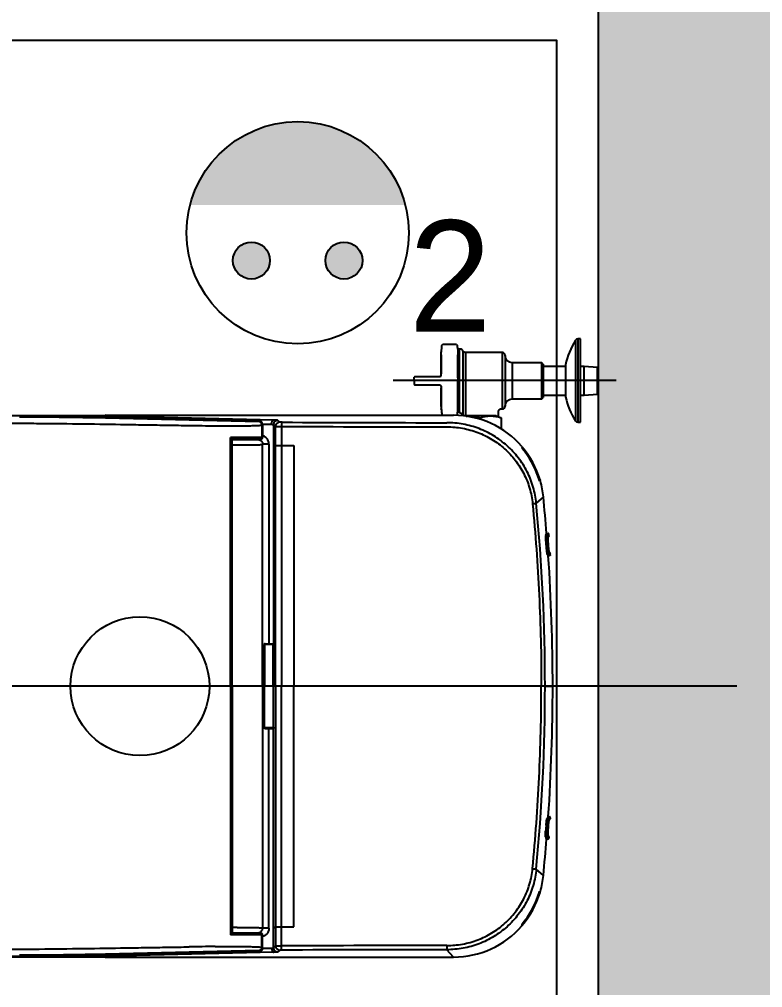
# Model space of a CAD drawing. Header units: millimetres. Extents: x -551172 to 227904, y -3435 to 261611.
# Drawn here: x 172317 to 172852, y 90590 to 91287 of the extents above; entities that cross this region are included whole.
import ezdxf

# ---------------------------------------------------------------- set-up
doc = ezdxf.new("R2010")
doc.units = ezdxf.units.MM
doc.header["$LTSCALE"] = 100
for name, color, linetype in [('F-HAT', 251, 'Continuous'), ('F-WALL1', 2, 'Continuous'), ('F-WALL2', 3, 'Continuous'), ('전기', 7, 'Continuous')]:
    doc.layers.add(name, color=color, linetype=linetype)
doc.styles.add('휴먼엑스포', font='Expo M.ttf')

msp = doc.modelspace()

# ---------------------------------------------------------------- hatches: boundary and pattern name
at = {"layer": 'F-HAT'}
h = msp.add_hatch(color=256, dxfattribs=at)
h.dxf.hatch_style = 1
h.paths.add_polyline_path([(171200.63, 91301.8), (171242.13, 91616.8), (169842.13, 91616.8), (169842.13, 93089.8), (170417.13, 93089.8), (170417.13, 93320.8), (169642.13, 93320.8), (169642.13, 79859.8), (170676.63, 79859.8), (170676.63, 80052.8), (169906.63, 80052.8), (169906.63, 81641.8), (170689.63, 81641.8), (170689.63, 81891.8), (169929.63, 81891.8), (169929.63, 86096.8), (171020.63, 86096.8), (171020.63, 86256.8), (169929.63, 86256.8), (169929.63, 88346.8), (171270.63, 88346.8), (171270.63, 88496.8), (169890.63, 88496.8), (169890.63, 91301.8)])
h.paths.add_polyline_path([(172733.63, 91301.8), (172733.63, 88496.8), (172058.63, 88496.8), (172058.63, 88346.8), (172733.63, 88346.8), (172733.63, 86256.8), (171870.63, 86256.8), (171870.63, 86096.8), (173420.63, 86096.8), (173420.63, 86256.8), (172905.63, 86256.8), (172905.63, 87608.8), (173605.63, 87608.8), (173605.63, 87763.8), (172895.63, 87763.8), (172895.63, 91300.8), (173685.63, 91300.8), (173685.63, 91915.8), (172900.63, 91915.8), (172900.63, 93120.8), (173660.63, 93120.8), (173660.63, 93320.8), (172034.63, 93320.8), (172034.63, 93089.8), (172744.63, 93089.8), (172744.63, 92186.8), (172002.13, 92186.8), (172002.13, 91616.8), (172043.63, 91301.8)])
h.paths.add_polyline_path([(172152.13, 91616.8), (172152.13, 92036.8), (172744.63, 92036.8), (172744.63, 91616.8)], flags=16)
h.paths.add_polyline_path([(172900.63, 91450.8), (172900.63, 91765.8), (173535.63, 91765.8), (173535.63, 91450.8)], flags=16)
h.paths.add_polyline_path([(174648.63, 86256.8), (174375.63, 86256.8), (174375.63, 86096.8), (174420.63, 86096.8), (174420.63, 81891.8), (173988.63, 81891.8), (173988.63, 81641.8), (174648.63, 81641.8), (174648.63, 81836.8)])
h.paths.add_polyline_path([(174601.63, 80059.8), (174601.63, 80694.8), (174406.63, 80694.8), (174406.63, 80402.8), (174406.63, 80059.8), (174396.63, 80059.8), (174396.63, 79859.8), (175111.63, 79859.8), (175111.63, 80059.8)])
h.paths.add_polyline_path([(180195.63, 80469.8), (180700.63, 80469.8), (180700.63, 80724.8), (180195.63, 80724.8), (180195.63, 85991.8), (182135.63, 85991.8), (182135.63, 85371.8), (182285.63, 85371.8), (182285.63, 85689.8), (182600.63, 85689.8), (182600.63, 85847.8), (182320.63, 85847.8), (182320.63, 86194.8), (180004.63, 86194.8), (180004.63, 80059.8), (179494.63, 80059.8), (179494.63, 79859.8), (180195.63, 79859.8), (180195.63, 80044.8)])
h.paths.add_polyline_path([(180195.63, 80044.8), (180195.63, 79859.8), (181840.63, 79859.8, 0.191132), (183208.76, 80469.8), (182995.63, 80469.8), (182973.94, 80469.8, -0.151278), (181840.63, 80044.8)])
h.paths.add_polyline_path([(184198.63, 80469.8), (184198.63, 80669.8), (183685.63, 80669.8), (183685.63, 85689.8), (183730.63, 85689.8), (183730.63, 85847.8), (183450.63, 85847.8), (183450.63, 85689.8), (183495.63, 85689.8), (183495.63, 80724.8), (182995.63, 80724.8), (182995.63, 80469.8)])
h.paths.add_polyline_path([(187180.63, 80469.8), (187180.63, 89425.8), (184290.63, 89425.8), (184290.63, 88310.8), (184205.63, 88310.8), (184205.63, 88150.8), (184290.63, 88150.8), (184290.63, 87350.8), (184450.63, 87350.8), (184450.63, 89200.8), (186980.63, 89200.8), (186980.63, 87505.8), (185235.63, 87505.8), (185235.63, 87350.8), (186165.63, 87350.8), (186165.63, 86142.8), (184900.63, 86142.8), (184900.63, 85847.8), (184580.63, 85847.8), (184580.63, 85689.8), (184895.63, 85689.8), (184895.63, 85364.8), (185048.63, 85364.8), (185048.63, 85984.8), (186988.63, 85984.8), (186988.63, 80669.8), (186478.63, 80669.8), (186478.63, 80469.8)])
h.paths.add_polyline_path([(186320.63, 86142.8), (186320.63, 87350.8), (186980.63, 87350.8), (186980.63, 86142.8)], flags=16)
h.paths.add_polyline_path([(180785.63, 87650.8), (180785.63, 87805.8), (178380.63, 87805.8), (178380.63, 92845.8), (178890.63, 92845.8), (178890.63, 93045.8), (178380.63, 93045.8), (178380.63, 93320.8), (177665.63, 93320.8), (177665.63, 93120.8), (178200.63, 93120.8), (178200.63, 90795.8), (177800.63, 90795.8), (177800.63, 90550.8), (178195.63, 90550.8), (178195.63, 87650.8)])
h.paths.add_polyline_path([(181875.63, 88310.8), (181875.63, 91102.8), (182645.63, 91102.8), (182645.63, 93045.8), (181405.63, 93045.8), (181405.63, 92845.8), (182437.63, 92845.8), (182437.63, 91575.8), (181685.63, 91575.8), (181685.63, 87805.8), (181635.63, 87805.8), (181635.63, 87650.8), (181870.63, 87650.8), (181870.63, 88150.8), (182290.63, 88150.8), (182290.63, 88310.8)])
h.paths.add_polyline_path([(181875.63, 91202.8), (181875.63, 91475.8), (182437.63, 91475.8), (182437.63, 91202.8)], flags=16)
h.paths.add_polyline_path([(184290.63, 90422.8), (184550.63, 90422.8), (184550.63, 91232.8), (184290.63, 91232.8)])
h.paths.add_polyline_path([(176170.63, 91300.8), (176170.63, 90550.8), (176440.63, 90550.8), (176440.63, 91640.8), (175170.63, 91640.8), (175170.63, 91300.8)])
at = {"layer": '전기'}
h = msp.add_hatch(color=256, dxfattribs=at)
h.dxf.hatch_style = 1
h.paths.add_polyline_path([(172439.76, 91153.2, -0.341999), (172517.22, 91213.2, -0.341999), (172594.68, 91153.2)])
h.paths.add_polyline_path([(172483.89, 91126.53, -1), (172483.89, 91099.86, -1)])
h.paths.add_polyline_path([(172550.56, 91126.53, -1), (172550.56, 91099.86, -1)])

# ---------------------------------------------------------------- linework, layer by layer
at = {"layer": 'F-HAT'}
for p, q in [((172631.6, 91052.66), (172621.64, 91052.66)), ((172717.24, 91055.87), (172717.24, 91026.8)), ((172720.85, 91056.8), (172718.94, 91056.8)), ((172718.94, 91056.8), (172718.94, 90996.8)), ((172720.85, 91026.8), (172720.85, 91056.8)), ((172620.62, 91045.16), (172620.62, 91046.93)), ((172620.62, 91045.23), (172620.62, 91031.66)), ((172620.62, 91030.66), (172620.62, 91045.16)), ((172632.61, 91028.74), (172632.61, 91045.23)), ((172632.62, 91046.93), (172632.62, 91045.16)), ((172632.62, 91045.39), (172632.62, 91045.24)), ((172632.62, 91045.16), (172632.62, 91026.66)), ((172632.62, 91044.16), (172632.62, 91044.21)), ((172633.42, 91049.41), (172633.12, 91049.11)), ((172633.12, 91026.66), (172633.12, 91049.11)), ((172634.41, 91049.41), (172633.42, 91049.41)), ((172633.42, 91049.41), (172633.42, 91003.91)), ((172636.26, 91048.16), (172636.26, 91001.45)), ((172664.62, 91046.91), (172638.12, 91046.91)), ((172638.12, 91046.91), (172638.12, 91001.37)), ((172664.62, 91026.66), (172664.62, 91046.91)), ((172666.62, 91044.91), (172666.62, 91008.41)), ((172693.12, 91039.66), (172671.62, 91039.66)), ((172671.62, 91039.66), (172671.62, 91013.66)), ((172694.12, 91038.66), (172693.12, 91039.66)), ((172693.12, 91026.66), (172693.12, 91039.66)), ((172694.12, 91038.66), (172694.12, 91014.66)), ((172710.05, 91036.91), (172694.12, 91036.91)), ((172723.63, 91036.91), (172720.85, 91036.91)), ((172733.05, 91036.3), (172723.63, 91036.91)), ((172723.63, 91026.66), (172723.63, 91036.91)), ((172733.63, 91035.72), (172733.05, 91036.3)), ((172733.05, 91026.66), (172733.05, 91036.3)), ((172733.63, 91026.66), (172733.63, 91035.72)), ((172746.63, 91026.8), (172585.87, 91026.8)), ((172601.12, 91028.79), (172601.12, 91029.16)), ((172601.12, 91026.66), (172601.12, 91028.79)), ((172601.12, 91026.66), (172601.12, 91024.53)), ((172601.12, 91024.53), (172601.12, 91024.16)), ((172601.62, 91029.66), (172619.62, 91029.66)), ((172601.62, 91023.66), (172619.62, 91023.66)), ((172632.61, 91024.57), (172632.61, 91008.09)), ((172632.62, 91008.16), (172632.62, 91026.66)), ((172633.12, 91004.21), (172633.12, 91026.66)), ((172664.62, 91006.41), (172664.62, 91026.66)), ((172693.12, 91013.66), (172693.12, 91026.66)), ((172717.24, 91026.8), (172717.24, 90997.74)), ((172720.85, 90996.8), (172720.85, 91026.8)), ((172723.63, 91016.41), (172723.63, 91026.66)), ((172733.05, 91017.01), (172733.05, 91026.66)), ((172733.63, 91017.59), (172733.63, 91026.66)), ((172620.62, 91022.66), (172620.62, 91008.16)), ((172620.62, 91008.09), (172620.62, 91021.66)), ((172694.12, 91016.41), (172710.1, 91016.41)), ((172720.85, 91016.41), (172723.63, 91016.41)), ((172723.63, 91016.41), (172733.05, 91017.01)), ((172733.05, 91017.01), (172733.63, 91017.59)), ((172671.62, 91013.66), (172693.12, 91013.66)), ((172693.12, 91013.66), (172694.12, 91014.66)), ((172620.62, 91008.16), (172620.62, 91006.38)), ((172632.62, 91009.16), (172632.62, 91009.11)), ((172632.62, 91006.38), (172632.62, 91008.16)), ((172632.62, 91007.92), (172632.62, 91008.07)), ((172633.12, 91004.21), (172633.42, 91004.21)), ((172661.84, 91000.73), (172661.84, 91004.52)), ((172663.68, 91006.41), (172664.62, 91006.41)), ((172309.24, 91001.67), (172372.58, 91001.63)), ((172488.89, 90998.14), (172368.1, 91000.94)), ((172489.38, 90997.14), (172368.62, 90999.94)), ((172372.58, 91001.63), (172377.84, 91001.59)), ((172378.9, 91001.8), (172629.49, 91001.8)), ((172381.52, 91001.08), (172378.9, 91001.8)), ((172499.94, 90998.33), (172381.52, 91001.08)), ((172491.84, 90995.49), (172498.39, 90995.33)), ((172504.28, 90996.87), (172502.83, 90998.14)), ((172635.41, 91001.97), (172635.41, 91001.53)), ((172637.09, 91001.37), (172637.07, 91001.36)), ((172660.18, 91001.37), (172637.09, 91001.37)), ((172648.64, 91000.03), (172648.64, 90998.92)), ((172660.18, 91001.37), (172663.64, 91000.03)), ((172663.64, 91000.03), (172663.64, 90992.11)), ((172718.94, 90996.8), (172720.85, 90996.8)), ((172491.38, 90995.09), (172491.38, 90985.8)), ((172491.87, 90995.07), (172491.87, 90995.21)), ((172491.88, 90994.89), (172491.87, 90995.07)), ((172491.88, 90994.89), (172491.88, 90985.8)), ((172499.83, 90995.15), (172499.83, 90837.3)), ((172499.83, 90995.15), (172501.28, 90993.87)), ((172501.28, 90806.8), (172501.28, 90993.87)), ((172505.53, 90993.8), (172505.53, 90806.8)), ((172468.93, 90806.8), (172468.93, 90985.8)), ((172491.88, 90985.8), (172468.93, 90985.8)), ((172490.88, 90984.8), (172468.93, 90984.8)), ((172469.93, 90806.8), (172469.93, 90984.8)), ((172469.93, 90984.44), (172489.14, 90984.14)), ((172487.11, 90980.56), (172487.38, 90980.57)), ((172491.58, 90980.8), (172491.98, 90981.05)), ((172491.98, 90806.8), (172491.98, 90981.05)), ((172496.53, 90981.05), (172491.98, 90981.05)), ((172496.53, 90981.05), (172496.53, 90837.3)), ((172499.83, 90981.26), (172501.28, 90979.98)), ((172501.28, 90979.98), (172501.28, 90979.98)), ((172501.28, 90979.98), (172514.4, 90979.98)), ((172514.4, 90979.98), (172514.4, 90806.8)), ((172678.63, 90979.34), (172678.89, 90978.42)), ((172679.1, 90978), (172678.85, 90978.95)), ((172678.89, 90978.42), (172679.02, 90977.95)), ((172679.18, 90977.7), (172679.1, 90978)), ((172679.19, 90977.7), (172679.17, 90977.71)), ((172680.54, 90975.89), (172679.64, 90977.09)), ((172681.05, 90975.21), (172680.54, 90975.89)), ((172681.05, 90975.21), (172681.05, 90975.21)), ((172691.41, 90954.4), (172691.38, 90954.5)), ((172694.14, 90943.14), (172689.04, 90938.44)), ((172695.75, 90915.29), (172696.8, 90915.29)), ((172696.48, 90916.81), (172696.47, 90916.89)), ((172696.49, 90916.73), (172696.48, 90916.81)), ((172696.49, 90916.81), (172697.57, 90916.81)), ((172697.57, 90916.81), (172696.8, 90915.29)), ((172697.29, 90914.83), (172698.07, 90916.35)), ((172697.63, 90914.29), (172697.38, 90913.79)), ((172697.78, 90914.58), (172697.63, 90914.29)), ((172698.15, 90915.3), (172697.78, 90914.58)), ((172695.85, 90910.9), (172695.86, 90910.73)), ((172696.14, 90906.92), (172696.16, 90906.67)), ((172697.68, 90902.32), (172696.71, 90902.32)), ((172697.68, 90902.32), (172698.67, 90900.8)), ((172697.7, 90900.79), (172698.66, 90900.79)), ((172698.11, 90903.81), (172698.44, 90903.31)), ((172699.17, 90901.33), (172698.18, 90902.85)), ((172698.44, 90903.31), (172698.57, 90903.11)), ((172698.57, 90903.11), (172698.77, 90902.81)), ((172698.77, 90902.81), (172699.1, 90902.3)), ((172492.78, 90806.8), (172492.78, 90836.3)), ((172493.4, 90836.3), (172493.4, 90806.8)), ((172493.86, 90837.3), (172499.82, 90837.3)), ((172499.32, 90836.8), (172494.05, 90836.8)), ((172499.64, 90806.8), (172499.64, 90836.3)), ((172499.88, 90836.3), (172499.88, 90806.8)), ((172833.37, 90806.8), (171894.35, 90806.8)), ((172468.93, 90806.8), (172468.93, 90627.8)), ((172469.93, 90806.8), (172469.93, 90628.8)), ((172491.98, 90806.8), (172491.98, 90632.56)), ((172492.78, 90806.8), (172492.78, 90777.3)), ((172493.4, 90777.3), (172493.4, 90806.8)), ((172499.64, 90806.8), (172499.64, 90777.3)), ((172499.88, 90777.3), (172499.88, 90806.8)), ((172501.28, 90806.8), (172501.28, 90619.73)), ((172505.53, 90619.81), (172505.53, 90806.8)), ((172514.4, 90633.62), (172514.4, 90806.8)), ((172695.34, 90806.8), (172700.88, 90806.8)), ((172695.34, 90806.8), (172700.88, 90806.8)), ((172493.86, 90776.3), (172499.82, 90776.3)), ((172499.32, 90776.8), (172494.05, 90776.8)), ((172496.53, 90632.56), (172496.53, 90776.3)), ((172499.83, 90618.46), (172499.83, 90776.31)), ((172697.68, 90711.29), (172696.71, 90711.29)), ((172697.68, 90711.29), (172698.67, 90712.81)), ((172697.7, 90712.81), (172698.66, 90712.81)), ((172698.11, 90709.79), (172698.44, 90710.29)), ((172699.17, 90712.27), (172698.18, 90710.75)), ((172698.44, 90710.29), (172698.57, 90710.49)), ((172698.57, 90710.49), (172698.77, 90710.8)), ((172698.77, 90710.8), (172699.1, 90711.3)), ((172695.85, 90702.71), (172695.86, 90702.87)), ((172696.14, 90706.68), (172696.16, 90706.94)), ((172695.75, 90698.32), (172696.8, 90698.32)), ((172696.48, 90696.8), (172696.47, 90696.72)), ((172696.49, 90696.87), (172696.48, 90696.8)), ((172696.49, 90696.8), (172697.57, 90696.8)), ((172697.57, 90696.8), (172696.8, 90698.32)), ((172697.29, 90698.78), (172698.07, 90697.26)), ((172697.63, 90699.31), (172697.38, 90699.81)), ((172697.78, 90699.03), (172697.63, 90699.31)), ((172698.15, 90698.3), (172697.78, 90699.03)), ((172694.14, 90670.46), (172689.04, 90675.16)), ((172691.41, 90659.2), (172691.38, 90659.1)), ((172487.11, 90633.04), (172487.38, 90633.04)), ((172499.83, 90632.35), (172501.28, 90633.62)), ((172501.28, 90633.62), (172501.28, 90633.62)), ((172501.28, 90633.62), (172514.4, 90633.62)), ((172678.63, 90634.26), (172678.89, 90635.19)), ((172679.1, 90635.61), (172678.85, 90634.66)), ((172678.89, 90635.19), (172679.02, 90635.65)), ((172679.18, 90635.9), (172679.1, 90635.61)), ((172679.19, 90635.91), (172679.17, 90635.89)), ((172680.54, 90637.71), (172679.64, 90636.52)), ((172681.05, 90638.39), (172680.54, 90637.71)), ((172681.05, 90638.39), (172681.05, 90638.39)), ((172490.88, 90628.8), (172468.93, 90628.8)), ((172491.88, 90627.8), (172468.93, 90627.8)), ((172469.93, 90629.16), (172489.14, 90629.47)), ((172491.38, 90618.51), (172491.38, 90627.8)), ((172491.58, 90632.8), (172491.98, 90632.56)), ((172491.88, 90618.71), (172491.88, 90627.8)), ((172496.53, 90632.56), (172491.98, 90632.56)), ((172499.83, 90618.46), (172501.28, 90619.73)), ((172309.24, 90611.93), (172372.58, 90611.97)), ((172488.89, 90615.47), (172368.1, 90612.66)), ((172489.38, 90616.47), (172368.62, 90613.66)), ((172372.58, 90611.97), (172377.84, 90612.01)), ((172381.52, 90612.52), (172378.9, 90611.8)), ((172499.94, 90615.27), (172381.52, 90612.52)), ((172491.84, 90618.12), (172498.39, 90618.27)), ((172491.88, 90618.71), (172491.87, 90618.53)), ((172491.87, 90618.53), (172491.87, 90618.4)), ((172504.28, 90616.74), (172502.83, 90615.46)), ((172629.49, 90611.8), (172624.53, 90617.11)), ((172378.9, 90611.8), (172629.49, 90611.8))]:
    msp.add_line(p, q, dxfattribs=at)
for points in [[(172316.78, 91001.49), (172286.98, 91001.36), (172259.68, 91000.48), (172234.92, 90998.96)], [(172368.12, 91000.94), (172356.14, 91001.18), (172343.42, 91001.35), (172330.19, 91001.46), (172316.78, 91001.49)], [(172491.87, 90995.21), (172491.7, 90996.07), (172491.29, 90996.86), (172490.66, 90997.52), (172489.84, 90997.96), (172488.88, 90998.14)], [(172679.64, 90977.09), (172679.49, 90977.28), (172679.37, 90977.44), (172679.26, 90977.59), (172679.19, 90977.7)], [(172679.64, 90636.52), (172679.49, 90636.33), (172679.37, 90636.16), (172679.26, 90636.02), (172679.19, 90635.91)], [(172316.78, 90612.11), (172286.98, 90612.24), (172259.68, 90613.13), (172234.92, 90614.65)], [(172368.12, 90612.66), (172356.14, 90612.42), (172343.42, 90612.25), (172330.19, 90612.15), (172316.78, 90612.11)], [(172491.87, 90618.4), (172491.7, 90617.54), (172491.29, 90616.74), (172490.66, 90616.09), (172489.84, 90615.64), (172488.88, 90615.47)]]:
    msp.add_lwpolyline(points, dxfattribs=at)
msp.add_circle((172403.63, 90806.8), 50, dxfattribs=at)
for centre, radius, start, end in [((172763.35, 91026.8), 54.5, 147.76905, 168.02281), ((172718.94, 91054.8), 2, 90, 147.76905), ((172634.12, 91045.39), 1.5, 132.0018, 180), ((172634.41, 91047.41), 2, 22.02431, 90), ((172664.62, 91044.91), 2, 0, 90), ((172619.62, 91030.66), 1, 270, 0), ((172601.62, 91029.16), 0.5, 90, 180), ((172601.62, 91024.16), 0.5, 180, 270), ((172619.62, 91022.66), 1, 0, 90), ((172763.35, 91026.8), 54.5, 192.46972, 212.23095), ((172634.12, 91007.92), 1.5, 180, 227.9982), ((172664.62, 91008.41), 2, 270, 0), ((172502.83, 90995.14), 3, 90.11926, 179.89308), ((172504.28, 90993.87), 3, 90.11926, 179.89308), ((172613.42, 109819.32), 18822.83, 269.672951, 270.033823), ((172629.49, 90936.8), 65, 40.88298, 89.99861), ((172718.94, 90998.8), 2, 212.23095, 270), ((172572.49, 99586.98), 8593.53, 269.110888, 269.235945), ((172612.95, 109785.46), 18791.97, 269.672503, 270.035506), ((172490.87, 90985.8), 1, 270.00011, 0.00005), ((172490.88, 90985.8), 1, 270.00005, 0.00011), ((172473.51, 91762.48), 782.05, 269.73754, 270.00589), ((172629.9, 90936.92), 64.52, 16.50569, 40.65601), ((172678.26, 90977.31), 0.991, 26.83792, 40.19281), ((172683.58, 90980.85), 5.41, 214.25635, 215.46984), ((172531.82, 90863.61), 186.34, 36.79221, 37.29299), ((172629.07, 90936.35), 64.91, 17.15992, 36.78077), ((172690.85, 90954.82), 1, 16.59157, 89.82245), ((172628.71, 90936.25), 65.28, 16.14655, 17.15197), ((172629.28, 90936.72), 65.18, 15.87806, 16.3859), ((172628.76, 90936.64), 65.7, 5.63741, 15.82133), ((171369.48, 90812.01), 1331.13, 4.51888, 5.65117), ((171316.88, 90806.79), 1378.46, 0.00034, 5.48039), ((171318.91, 90806.8), 1381.96, 4.56243, 4.56861), ((172696.8, 90914.79), 0.501, 4.71524, 89.87026), ((172697.57, 90916.31), 0.499, 4.42375, 89.98931), ((172868.03, 90921.47), 172.5, 183.5688, 184.83843), ((171310.45, 90806.79), 1390.43, 0.00061, 3.87673), ((172499.33, 90837.3), 0.501, 273.52708, 359.62381), ((171316.88, 90806.81), 1378.46, 354.51961, 359.99966), ((171310.45, 90806.82), 1390.43, 356.12327, 359.99939), ((172499.33, 90776.31), 0.501, 0.37619, 86.47292), ((172868.03, 90692.13), 172.5, 175.16157, 176.4312), ((171369.48, 90801.59), 1331.13, 354.34883, 355.48112), ((171318.91, 90806.8), 1381.96, 355.43139, 355.43757), ((172696.8, 90698.82), 0.501, 270.12974, 355.28476), ((172697.57, 90697.3), 0.499, 270.01069, 355.57625), ((172628.76, 90676.97), 65.7, 344.17867, 354.36259), ((172629.9, 90676.69), 64.52, 319.34399, 343.49431), ((172629.07, 90677.25), 64.91, 323.21923, 342.84008), ((172690.85, 90658.79), 1, 270.17755, 343.40843), ((172628.71, 90677.35), 65.28, 342.84803, 343.85345), ((172629.28, 90676.89), 65.18, 343.6141, 344.12194), ((172473.51, 89851.12), 782.05, 89.99411, 90.26246), ((172629.49, 90676.81), 65, 270.00139, 319.11702), ((172678.26, 90636.29), 0.991, 319.80719, 333.16208), ((172683.58, 90632.76), 5.41, 144.53016, 145.74365), ((172531.82, 90750), 186.34, 322.70701, 323.20779), ((172490.87, 90627.8), 1, 359.99995, 89.99989), ((172490.88, 90627.8), 1, 359.99989, 89.99995), ((172572.49, 82026.63), 8593.53, 90.764055, 90.889112), ((172504.28, 90619.74), 3, 180.10692, 269.88074), ((172612.95, 71828.14), 18791.97, 89.964494, 90.327497), ((172502.83, 90618.46), 3, 180.10692, 269.88074), ((172613.42, 71794.28), 18822.83, 89.966177, 90.327049)]:
    msp.add_arc(centre, radius, start, end, dxfattribs=at)
at = {"layer": 'F-HAT', "extrusion": (0, 0, -1)}
for centre, radius, start, end in [((-172638.12, 91048.91), 2, 270, 337.97569), ((-172671.62, 91044.66), 5, 270, 0), ((-172671.62, 91008.66), 5, 0, 90)]:
    msp.add_arc(centre, radius, start, end, dxfattribs=at)
at = {"layer": 'F-HAT'}
for centre, major_axis, ratio, start_param, end_param in [((172621.65, 91052.16), (0.5, 0), 1, 1.622209, 3.041229), ((172621.12, 91046.93), (-0.5, 0), 0.902862, 6.108652, 6.283185), ((172632.12, 91046.93), (-0.5, 0), 0.902862, 3.141593, 3.316126), ((172632.12, 91045.16), (0.5, 0), 0.823761, 0, 0.174533)]:
    msp.add_ellipse(centre, major_axis=major_axis, ratio=ratio, start_param=start_param, end_param=end_param, dxfattribs=at)
at = {"layer": 'F-HAT', "extrusion": (0, 0, -1)}
for centre, major_axis, ratio, start_param, end_param in [((172631.58, 91052.16), (-0.5, 0), 1, 1.622209, 3.041229), ((172621.12, 91006.38), (-0.5, 0), 0.902862, 6.108652, 6.283185), ((172632.12, 91008.16), (0.5, 0), 0.823761, 0, 0.174533), ((172632.12, 91006.38), (-0.5, 0), 0.902862, 3.141593, 3.316126)]:
    msp.add_ellipse(centre, major_axis=major_axis, ratio=ratio, start_param=start_param, end_param=end_param, dxfattribs=at)
at = {"layer": 'F-HAT'}
for points, knots in [([(172620.76, 91048.52), (172621.03, 91050.86), (172621.16, 91052.24), (172621.16, 91052.24), (172621.16, 91052.24), (172621.16, 91052.24)], [0, 0, 0, 0, 0.999952, 0.999952, 1, 1, 1, 1]), ([(172710.04, 91038.05), (172710.04, 91038.05), (172710.04, 91037.83), (172710.05, 91036.41), (172710.06, 91033.39), (172710.07, 91029.37), (172710.08, 91025), (172710.09, 91021.09), (172710.09, 91019.2), (172710.1, 91018.45)], [0, 0, 0, 0, 0.086554, 0.241731, 0.40047, 0.559442, 0.71839, 0.877213, 1, 1, 1, 1]), ([(172710.07, 91038.21), (172710.07, 91038.2), (172710.07, 91038.2), (172710.07, 91037.88), (172710.07, 91036.31), (172710.08, 91031.6), (172710.09, 91028.45), (172710.11, 91022.43), (172710.12, 91019.56), (172710.12, 91017.63)], [0, 0, 0, 0, 0.002038, 0.002038, 0.334692, 0.334692, 0.667346, 0.667346, 1, 1, 1, 1]), ([(172710.1, 91018.45), (172710.1, 91018.19), (172710.1, 91016.86), (172710.1, 91015.67), (172710.11, 91015.27), (172710.11, 91015.26)], [0, 0, 0, 0, 0.113221, 0.613862, 1, 1, 1, 1]), ([(172633.42, 91003.91), (172633.68, 91003.89), (172634.04, 91003.85), (172634.6, 91003.58), (172635.12, 91003.07), (172635.4, 91002.48), (172635.42, 91002.1), (172635.41, 91001.97)], [0, 0, 0, 0, 0.142891, 0.367394, 0.608906, 0.873079, 1, 1, 1, 1]), ([(172661.86, 91004.52), (172661.85, 91004.58), (172661.84, 91004.87), (172662.05, 91005.39), (172662.48, 91005.94), (172663.02, 91006.26), (172663.43, 91006.39), (172663.64, 91006.39), (172663.68, 91006.39)], [0, 0, 0, 0, 0.059112, 0.308232, 0.560337, 0.780345, 0.960787, 1, 1, 1, 1]), ([(172265.69, 90995.69), (172271.21, 90995.89), (172282.21, 90996.19), (172294.57, 90996.28), (172302.77, 90996.24), (172308.2, 90996.19), (172317.65, 90996.12), (172336.38, 90995.95), (172362.86, 90995.66), (172383.96, 90995.37), (172392.96, 90995.18)], [0, 0, 0, 0, 0.128721, 0.256371, 0.28812, 0.31977, 0.382879, 0.508337, 0.75621, 1, 1, 1, 1]), ([(172368.62, 90999.94), (172364.59, 91000.04), (172356.3, 91000.2), (172346.91, 91000.32), (172340.44, 91000.39), (172335.98, 91000.43), (172328.09, 91000.48), (172321.32, 91000.49), (172316.78, 91000.49)], [0, 0, 0, 0, 0.233226, 0.479703, 0.543407, 0.607851, 0.73758, 1, 1, 1, 1]), ([(172376.59, 91000.75), (172376.65, 91000.81), (172376.98, 91001.16), (172377.72, 91001.65), (172378.51, 91001.8), (172378.9, 91001.8)], [0.4457001, 0.4457001, 0.4457001, 0.4457001, 0.4999759, 0.7499681, 1, 1, 1, 1]), ([(172380.02, 91000.67), (172380.14, 91000.74), (172380.61, 91000.97), (172381.14, 91001.08), (172381.52, 91001.08)], [0.6635588, 0.6635588, 0.6635588, 0.6635588, 0.7511899, 1, 1, 1, 1]), ([(172381.52, 91001.08), (172381.31, 91001.07), (172381.02, 91000.92), (172380.81, 91000.71), (172380.75, 91000.65)], [0, 0, 0, 0, 0.1762572, 0.246632, 0.246632, 0.246632, 0.246632]), ([(172491.38, 90995.09), (172491.38, 90995.23), (172491.35, 90995.52), (172491.24, 90995.85), (172491.12, 90996.1), (172490.97, 90996.33), (172490.75, 90996.58), (172490.5, 90996.78), (172490.27, 90996.91), (172490.1, 90996.99), (172489.93, 90997.05), (172489.69, 90997.11), (172489.5, 90997.14), (172489.38, 90997.14)], [0, 0, 0, 0, 0.134861, 0.2682, 0.333559, 0.398236, 0.524101, 0.646791, 0.70672, 0.766235, 0.825311, 0.883786, 1, 1, 1, 1]), ([(172498.39, 90995.33), (172498.39, 90995.7), (172498.45, 90996.24), (172498.64, 90996.94), (172498.89, 90997.53), (172499.27, 90998.09), (172499.74, 90998.32), (172499.94, 90998.33)], [0, 0, 0, 0, 0.301773, 0.453409, 0.595897, 0.831215, 1, 1, 1, 1]), ([(172498.39, 90995.33), (172498.58, 90995.32), (172498.92, 90995.3), (172499.36, 90995.26), (172499.64, 90995.22), (172499.78, 90995.18), (172499.82, 90995.16), (172499.83, 90995.15)], [0, 0, 0, 0, 0.394723, 0.703633, 0.907827, 0.967538, 1, 1, 1, 1]), ([(172502.83, 90998.14), (172502.81, 90998.16), (172502.72, 90998.18), (172502.56, 90998.21), (172502.3, 90998.23), (172501.97, 90998.25), (172501.56, 90998.28), (172500.87, 90998.31), (172500.33, 90998.32), (172499.94, 90998.33)], [0, 0, 0, 0, 0.028186, 0.086265, 0.174467, 0.290367, 0.433154, 0.601507, 1, 1, 1, 1]), ([(172505.98, 90996.8), (172505.76, 90996.8), (172505.36, 90996.8), (172504.9, 90996.81), (172504.6, 90996.83), (172504.44, 90996.84), (172504.34, 90996.85), (172504.29, 90996.86), (172504.28, 90996.87)], [0, 0, 0, 0, 0.381845, 0.69832, 0.819995, 0.912437, 0.972806, 1, 1, 1, 1]), ([(172505.98, 90996.8), (172505.94, 90996.79), (172505.87, 90996.7), (172505.76, 90996.4), (172505.64, 90995.77), (172505.56, 90994.86), (172505.54, 90994.16), (172505.53, 90993.8)], [0, 0, 0, 0, 0.034067, 0.09655, 0.321312, 0.648161, 1, 1, 1, 1]), ([(172689.04, 90938.44), (172688.66, 90942.41), (172687.16, 90950.25), (172682.75, 90961.38), (172676.38, 90971.46), (172668.24, 90980.21), (172658.66, 90987.32), (172647.93, 90992.56), (172636.43, 90995.77), (172628.5, 90996.49), (172624.54, 90996.49)], [0, 0, 0, 0, 0.125651, 0.250302, 0.375666, 0.500193, 0.62538, 0.750073, 0.87514, 1, 1, 1, 1]), ([(172638.44, 91001.18), (172639.33, 91001.3), (172640.22, 91001.37), (172643.67, 91001.37), (172646.18, 91000.85), (172648.64, 91000.03)], [0.323442, 0.323442, 0.323442, 0.323442, 0.5, 0.5, 1, 1, 1, 1]), ([(172648.64, 91000.03), (172651.08, 91000.85), (172653.57, 91001.37), (172658.67, 91001.37), (172661.18, 91000.85), (172663.64, 91000.03)], [0, 0, 0, 0, 0.5, 0.5, 1, 1, 1, 1]), ([(172392.96, 90995.18), (172398.09, 90995.1), (172408.36, 90994.95), (172423.75, 90994.71), (172434.01, 90994.56), (172439.14, 90994.48)], [0, 0, 0, 0, 0.333471, 0.666804, 1, 1, 1, 1]), ([(172457.9, 90994.21), (172463.67, 90994.15), (172467.23, 90994.12), (172472.53, 90994.13), (172477.61, 90994.18), (172482.25, 90994.25), (172486.03, 90994.41), (172489.21, 90994.43), (172490.57, 90994.78), (172491.89, 90994.68), (172491.88, 90994.89)], [0, 0, 0, 0, 0.176478, 0.356056, 0.528849, 0.685348, 0.816957, 0.916462, 0.978461, 1, 1, 1, 1]), ([(172501.28, 90993.87), (172501.32, 90993.86), (172501.44, 90993.86), (172501.69, 90993.84), (172502.08, 90993.83), (172502.6, 90993.82), (172503.22, 90993.81), (172504.21, 90993.8), (172504.99, 90993.8), (172505.53, 90993.8)], [0, 0, 0, 0, 0.026666, 0.086995, 0.17921, 0.301254, 0.448612, 0.617954, 1, 1, 1, 1]), ([(172624.59, 90993.49), (172628.38, 90993.5), (172635.98, 90992.81), (172646.99, 90989.75), (172657.26, 90984.75), (172666.44, 90977.98), (172674.23, 90969.64), (172680.34, 90960.02), (172684.56, 90949.41), (172685.99, 90941.94), (172686.36, 90938.16)], [0, 0, 0, 0, 0.125158, 0.250483, 0.375338, 0.500608, 0.625088, 0.750283, 0.874667, 1, 1, 1, 1]), ([(172480.96, 90984.8), (172481.06, 90984.8), (172481.28, 90984.95), (172481.43, 90985.33), (172481.48, 90985.63), (172481.48, 90985.8)], [0, 0, 0, 0, 0.240791, 0.581935, 1, 1, 1, 1]), ([(172489.14, 90984.14), (172489.34, 90984.15), (172489.73, 90984.33), (172489.98, 90984.64), (172490.09, 90984.8)], [0, 0, 0, 0, 0.1683215, 0.3284292, 0.3284292, 0.3284292, 0.3284292]), ([(172489.14, 90984.14), (172489.51, 90984.13), (172490.27, 90983.94), (172491.21, 90983.24), (172491.84, 90982.23), (172491.98, 90981.44), (172491.98, 90981.05)], [0, 0, 0, 0, 0.243275, 0.491907, 0.745251, 1, 1, 1, 1]), ([(172491.38, 90985.8), (172491.38, 90985.63), (172491.34, 90985.33), (172491.19, 90984.95), (172490.96, 90984.8), (172490.87, 90984.8)], [0, 0, 0, 0, 0.418065, 0.759209, 1, 1, 1, 1]), ([(172496.53, 90981.05), (172496.53, 90981.88), (172496.2, 90983.52), (172494.82, 90985.53), (172493.23, 90986.59), (172492.2, 90986.92), (172491.88, 90986.99)], [0, 0, 0, 0, 0.2681868, 0.5244934, 0.7665182, 0.8712251, 0.8712251, 0.8712251, 0.8712251]), ([(172473.59, 90980.43), (172474.86, 90980.43), (172479.36, 90980.44), (172483.87, 90980.48), (172487.11, 90980.56)], [0, 0, 0, 0, 0.280677, 1, 1, 1, 1]), ([(172487.38, 90980.57), (172487.95, 90980.58), (172488.94, 90980.61), (172490.1, 90980.66), (172490.81, 90980.71), (172491.17, 90980.73), (172491.41, 90980.77), (172491.54, 90980.79), (172491.58, 90980.8)], [0, 0, 0, 0, 0.404606, 0.710975, 0.824501, 0.910788, 0.969368, 1, 1, 1, 1]), ([(172679.11, 90977.8), (172679.1, 90977.82), (172679.06, 90977.87), (172679.03, 90977.92), (172679.02, 90977.95)], [0, 0, 0, 0, 0.353351, 1, 1, 1, 1]), ([(172680.07, 90976.51), (172679.98, 90976.63), (172679.68, 90977.02), (172679.38, 90977.42), (172679.17, 90977.71)], [0, 0, 0, 0, 0.283291, 1, 1, 1, 1]), ([(172691.75, 90955.25), (172691.76, 90955.24), (172691.78, 90955.19), (172691.8, 90955.14), (172691.81, 90955.1)], [0, 0, 0, 0, 0.279394, 1, 1, 1, 1]), ([(172686.36, 90938.16), (172686.7, 90938.19), (172687.19, 90938.24), (172687.81, 90938.3), (172688.21, 90938.34), (172688.53, 90938.38), (172688.78, 90938.4), (172688.93, 90938.43), (172689.02, 90938.44), (172689.04, 90938.46)], [0, 0, 0, 0, 0.378696, 0.548644, 0.69765, 0.820289, 0.91316, 0.973567, 1, 1, 1, 1]), ([(172686.36, 90938.16), (172688.46, 90916.31), (172691.62, 90872.55), (172692.67, 90828.7), (172692.67, 90806.8)], [0, 0, 0, 0, 0.2500092, 0.4994113, 0.4994113, 0.4994113, 0.4994113]), ([(172695.75, 90915.29), (172695.73, 90915.24), (172695.72, 90915.1), (172695.7, 90914.83), (172695.7, 90914.43), (172695.71, 90913.91), (172695.73, 90913.28), (172695.77, 90912.26), (172695.82, 90911.46), (172695.85, 90910.9)], [0, 0, 0, 0, 0.031735, 0.093849, 0.185536, 0.304828, 0.449297, 0.615753, 1, 1, 1, 1]), ([(172696.8, 90915.29), (172696.78, 90915.24), (172696.77, 90915.1), (172696.75, 90914.82), (172696.75, 90914.4), (172696.76, 90913.86), (172696.78, 90913.21), (172696.82, 90912.15), (172696.9, 90910.68), (172697.01, 90908.82), (172697.18, 90906.49), (172697.33, 90904.8), (172697.45, 90903.74)], [0, 0, 0, 0, 0.012413, 0.036854, 0.073107, 0.120122, 0.17727, 0.242578, 0.393486, 0.559161, 0.725034, 1, 1, 1, 1]), ([(172697.25, 90914.43), (172697.25, 90914.52), (172697.26, 90914.65), (172697.27, 90914.79), (172697.29, 90914.83)], [0, 0, 0, 0, 0.662644, 1, 1, 1, 1]), ([(172697.26, 90913.54), (172697.25, 90913.63), (172697.25, 90913.93), (172697.25, 90914.23), (172697.25, 90914.43)], [0, 0, 0, 0, 0.298681, 1, 1, 1, 1]), ([(172697.95, 90904.13), (172697.76, 90905.7), (172697.51, 90908.83), (172697.3, 90911.97), (172697.26, 90913.54)], [0, 0, 0, 0, 0.500015, 1, 1, 1, 1]), ([(172697.38, 90913.79), (172697.35, 90913.74), (172697.35, 90913.58), (172697.33, 90913.26), (172697.34, 90912.78), (172697.36, 90912.17), (172697.4, 90911.43), (172697.46, 90910.29), (172697.56, 90908.8), (172697.68, 90907.3), (172697.78, 90906.16), (172697.86, 90905.43), (172697.93, 90904.82), (172697.99, 90904.34), (172698.05, 90904.03), (172698.08, 90903.86), (172698.11, 90903.81)], [0, 0, 0, 0, 0.015568, 0.047892, 0.09605, 0.158348, 0.232613, 0.316207, 0.499382, 0.682477, 0.766022, 0.840302, 0.902731, 0.951169, 0.983918, 1, 1, 1, 1]), ([(172698.15, 90915.3), (172698.14, 90915.39), (172698.1, 90915.6), (172698.13, 90915.96), (172698.08, 90916.22), (172698.07, 90916.35)], [0, 0, 0, 0, 0.25024, 0.625046, 1, 1, 1, 1]), ([(172696.16, 90906.67), (172696.21, 90906.11), (172696.31, 90905.1), (172696.43, 90903.92), (172696.53, 90903.16), (172696.59, 90902.76), (172696.65, 90902.5), (172696.68, 90902.36), (172696.71, 90902.32)], [0, 0, 0, 0, 0.382736, 0.692773, 0.812107, 0.904227, 0.967164, 1, 1, 1, 1]), ([(172697.45, 90903.74), (172697.46, 90903.64), (172697.5, 90903.31), (172697.54, 90902.98), (172697.58, 90902.75)], [0, 0, 0, 0, 0.299389, 1, 1, 1, 1]), ([(172697.58, 90902.75), (172697.59, 90902.65), (172697.62, 90902.51), (172697.65, 90902.36), (172697.68, 90902.32)], [0, 0, 0, 0, 0.661218, 1, 1, 1, 1]), ([(172698.18, 90902.85), (172698.18, 90902.72), (172698.09, 90902.44), (172697.81, 90902.32), (172697.68, 90902.32)], [0, 0, 0, 0, 0.499706, 1, 1, 1, 1]), ([(172698.18, 90902.85), (172698.15, 90902.89), (172698.12, 90903.03), (172698.06, 90903.28), (172698.01, 90903.67), (172697.97, 90903.97), (172697.95, 90904.13)], [0, 0, 0, 0, 0.106038, 0.311895, 0.611607, 1, 1, 1, 1]), ([(172699.17, 90901.33), (172699.18, 90901.2), (172699.08, 90900.91), (172698.79, 90900.79), (172698.66, 90900.79)], [0, 0, 0, 0, 0.499475, 1, 1, 1, 1]), ([(172699.17, 90901.33), (172699.16, 90901.41), (172699.13, 90901.61), (172699.15, 90901.94), (172699.11, 90902.18), (172699.1, 90902.3)], [0, 0, 0, 0, 0.250183, 0.625036, 1, 1, 1, 1]), ([(172493.86, 90837.3), (172493.58, 90837.3), (172492.98, 90837.16), (172492.78, 90836.57), (172492.78, 90836.3)], [0, 0, 0, 0, 0.513589, 1, 1, 1, 1]), ([(172493.4, 90836.3), (172493.4, 90836.38), (172493.43, 90836.54), (172493.65, 90836.78), (172493.89, 90836.8), (172494.05, 90836.8)], [0, 0, 0, 0, 0.254601, 0.498893, 1, 1, 1, 1]), ([(172493.86, 90837.3), (172493.86, 90837.18), (172493.87, 90837.02), (172493.98, 90836.8), (172494.05, 90836.8)], [0, 0, 0, 0, 0.643965, 1, 1, 1, 1]), ([(172499.32, 90836.8), (172499.45, 90836.8), (172499.71, 90836.91), (172499.82, 90837.17), (172499.82, 90837.3)], [0, 0, 0, 0, 0.49913, 1, 1, 1, 1]), ([(172499.32, 90836.8), (172499.33, 90836.8), (172499.34, 90836.8), (172499.35, 90836.8), (172499.36, 90836.8)], [0, 0, 0, 0, 0.519468, 1, 1, 1, 1]), ([(172499.64, 90836.3), (172499.63, 90836.38), (172499.62, 90836.57), (172499.48, 90836.78), (172499.36, 90836.8)], [0, 0, 0, 0, 0.380763, 1, 1, 1, 1]), ([(172499.83, 90837.3), (172499.83, 90837.3), (172499.83, 90837.3), (172499.82, 90837.3), (172499.82, 90837.3)], [0, 0, 0, 0, 0.483873, 1, 1, 1, 1]), ([(172499.85, 90837.12), (172499.85, 90837.14), (172499.85, 90837.2), (172499.84, 90837.26), (172499.83, 90837.3)], [0, 0, 0, 0, 0.366935, 1, 1, 1, 1]), ([(172499.88, 90836.3), (172499.88, 90836.38), (172499.87, 90836.66), (172499.87, 90836.93), (172499.85, 90837.12)], [0, 0, 0, 0, 0.301995, 1, 1, 1, 1]), ([(172686.36, 90675.45), (172688.46, 90697.3), (172691.62, 90741.05), (172692.67, 90784.9), (172692.67, 90806.8)], [0, 0, 0, 0, 0.2500092, 0.4994113, 0.4994113, 0.4994113, 0.4994113]), ([(172493.86, 90776.3), (172493.58, 90776.3), (172492.98, 90776.44), (172492.78, 90777.04), (172492.78, 90777.3)], [0, 0, 0, 0, 0.513589, 1, 1, 1, 1]), ([(172493.4, 90777.3), (172493.4, 90777.22), (172493.43, 90777.07), (172493.65, 90776.83), (172493.89, 90776.8), (172494.05, 90776.8)], [0, 0, 0, 0, 0.254601, 0.498893, 1, 1, 1, 1]), ([(172493.86, 90776.3), (172493.86, 90776.42), (172493.87, 90776.59), (172493.98, 90776.8), (172494.05, 90776.8)], [0, 0, 0, 0, 0.643965, 1, 1, 1, 1]), ([(172499.32, 90776.8), (172499.33, 90776.8), (172499.34, 90776.8), (172499.35, 90776.8), (172499.36, 90776.81)], [0, 0, 0, 0, 0.519468, 1, 1, 1, 1]), ([(172499.32, 90776.8), (172499.45, 90776.8), (172499.71, 90776.7), (172499.82, 90776.43), (172499.82, 90776.3)], [0, 0, 0, 0, 0.49913, 1, 1, 1, 1]), ([(172499.64, 90777.3), (172499.63, 90777.23), (172499.62, 90777.04), (172499.48, 90776.83), (172499.36, 90776.81)], [0, 0, 0, 0, 0.380763, 1, 1, 1, 1]), ([(172499.83, 90776.31), (172499.83, 90776.31), (172499.83, 90776.3), (172499.82, 90776.3), (172499.82, 90776.3)], [0, 0, 0, 0, 0.483873, 1, 1, 1, 1]), ([(172499.85, 90776.49), (172499.85, 90776.47), (172499.85, 90776.41), (172499.84, 90776.35), (172499.83, 90776.31)], [0, 0, 0, 0, 0.366935, 1, 1, 1, 1]), ([(172499.88, 90777.3), (172499.88, 90777.22), (172499.87, 90776.95), (172499.87, 90776.68), (172499.85, 90776.49)], [0, 0, 0, 0, 0.301995, 1, 1, 1, 1]), ([(172696.16, 90706.94), (172696.21, 90707.49), (172696.31, 90708.5), (172696.43, 90709.69), (172696.53, 90710.44), (172696.59, 90710.84), (172696.65, 90711.11), (172696.68, 90711.25), (172696.71, 90711.29)], [0, 0, 0, 0, 0.382736, 0.692773, 0.812107, 0.904227, 0.967164, 1, 1, 1, 1]), ([(172696.8, 90698.32), (172696.78, 90698.36), (172696.77, 90698.51), (172696.75, 90698.79), (172696.75, 90699.2), (172696.76, 90699.74), (172696.78, 90700.4), (172696.82, 90701.45), (172696.9, 90702.92), (172697.01, 90704.78), (172697.18, 90707.11), (172697.33, 90708.81), (172697.45, 90709.86)], [0, 0, 0, 0, 0.012413, 0.036854, 0.073107, 0.120122, 0.17727, 0.242578, 0.393486, 0.559161, 0.725034, 1, 1, 1, 1]), ([(172697.38, 90699.81), (172697.35, 90699.86), (172697.35, 90700.03), (172697.33, 90700.34), (172697.34, 90700.82), (172697.36, 90701.44), (172697.4, 90702.17), (172697.46, 90703.31), (172697.56, 90704.81), (172697.68, 90706.31), (172697.78, 90707.44), (172697.86, 90708.17), (172697.93, 90708.79), (172697.99, 90709.26), (172698.05, 90709.58), (172698.08, 90709.74), (172698.11, 90709.79)], [0, 0, 0, 0, 0.015568, 0.047892, 0.09605, 0.158348, 0.232613, 0.316207, 0.499382, 0.682477, 0.766022, 0.840302, 0.902731, 0.951169, 0.983918, 1, 1, 1, 1]), ([(172697.45, 90709.86), (172697.46, 90709.96), (172697.5, 90710.3), (172697.54, 90710.63), (172697.58, 90710.86)], [0, 0, 0, 0, 0.299389, 1, 1, 1, 1]), ([(172697.58, 90710.86), (172697.59, 90710.96), (172697.62, 90711.1), (172697.65, 90711.24), (172697.68, 90711.29)], [0, 0, 0, 0, 0.661218, 1, 1, 1, 1]), ([(172698.18, 90710.75), (172698.18, 90710.89), (172698.09, 90711.17), (172697.81, 90711.29), (172697.68, 90711.29)], [0, 0, 0, 0, 0.499706, 1, 1, 1, 1]), ([(172698.18, 90710.75), (172698.15, 90710.71), (172698.12, 90710.58), (172698.06, 90710.32), (172698.01, 90709.93), (172697.97, 90709.64), (172697.95, 90709.47)], [0, 0, 0, 0, 0.106038, 0.311895, 0.611607, 1, 1, 1, 1]), ([(172699.17, 90712.27), (172699.18, 90712.41), (172699.08, 90712.7), (172698.79, 90712.81), (172698.66, 90712.81)], [0, 0, 0, 0, 0.499475, 1, 1, 1, 1]), ([(172699.17, 90712.27), (172699.16, 90712.19), (172699.13, 90711.99), (172699.15, 90711.66), (172699.11, 90711.42), (172699.1, 90711.3)], [0, 0, 0, 0, 0.250183, 0.625036, 1, 1, 1, 1]), ([(172695.75, 90698.32), (172695.73, 90698.36), (172695.72, 90698.5), (172695.7, 90698.77), (172695.7, 90699.17), (172695.71, 90699.69), (172695.73, 90700.32), (172695.77, 90701.34), (172695.82, 90702.15), (172695.85, 90702.71)], [0, 0, 0, 0, 0.031735, 0.093849, 0.185536, 0.304828, 0.449297, 0.615753, 1, 1, 1, 1]), ([(172697.95, 90709.47), (172697.76, 90707.91), (172697.51, 90704.77), (172697.3, 90701.64), (172697.26, 90700.06)], [0, 0, 0, 0, 0.500015, 1, 1, 1, 1]), ([(172697.26, 90700.06), (172697.25, 90699.97), (172697.25, 90699.68), (172697.25, 90699.38), (172697.25, 90699.17)], [0, 0, 0, 0, 0.298681, 1, 1, 1, 1]), ([(172697.25, 90699.17), (172697.25, 90699.08), (172697.26, 90698.95), (172697.27, 90698.82), (172697.29, 90698.78)], [0, 0, 0, 0, 0.662644, 1, 1, 1, 1]), ([(172698.15, 90698.3), (172698.14, 90698.22), (172698.1, 90698), (172698.13, 90697.65), (172698.08, 90697.39), (172698.07, 90697.26)], [0, 0, 0, 0, 0.25024, 0.625046, 1, 1, 1, 1]), ([(172689.04, 90675.16), (172688.66, 90671.2), (172687.16, 90663.36), (172682.75, 90652.23), (172676.38, 90642.14), (172668.24, 90633.39), (172658.66, 90626.29), (172647.93, 90621.04), (172636.43, 90617.83), (172628.5, 90617.11), (172624.54, 90617.11)], [0, 0, 0, 0, 0.125651, 0.250302, 0.375666, 0.500193, 0.62538, 0.750073, 0.87514, 1, 1, 1, 1]), ([(172624.59, 90620.11), (172628.38, 90620.11), (172635.98, 90620.79), (172646.99, 90623.85), (172657.26, 90628.86), (172666.44, 90635.63), (172674.23, 90643.97), (172680.34, 90653.59), (172684.56, 90664.19), (172685.99, 90671.67), (172686.36, 90675.45)], [0, 0, 0, 0, 0.125158, 0.250483, 0.375338, 0.500608, 0.625088, 0.750283, 0.874667, 1, 1, 1, 1]), ([(172686.36, 90675.45), (172686.7, 90675.41), (172687.19, 90675.36), (172687.81, 90675.3), (172688.21, 90675.26), (172688.53, 90675.22), (172688.78, 90675.2), (172688.93, 90675.17), (172689.02, 90675.16), (172689.04, 90675.15)], [0, 0, 0, 0, 0.378696, 0.548644, 0.69765, 0.820289, 0.91316, 0.973567, 1, 1, 1, 1]), ([(172691.75, 90658.35), (172691.76, 90658.37), (172691.78, 90658.42), (172691.8, 90658.46), (172691.81, 90658.5)], [0, 0, 0, 0, 0.279394, 1, 1, 1, 1]), ([(172473.59, 90633.18), (172474.86, 90633.18), (172479.36, 90633.16), (172483.87, 90633.12), (172487.11, 90633.04)], [0, 0, 0, 0, 0.280677, 1, 1, 1, 1]), ([(172487.38, 90633.04), (172487.95, 90633.02), (172488.94, 90632.99), (172490.1, 90632.94), (172490.81, 90632.9), (172491.17, 90632.87), (172491.41, 90632.84), (172491.54, 90632.82), (172491.58, 90632.8)], [0, 0, 0, 0, 0.404606, 0.710975, 0.824501, 0.910788, 0.969368, 1, 1, 1, 1]), ([(172679.11, 90635.8), (172679.1, 90635.79), (172679.06, 90635.74), (172679.03, 90635.69), (172679.02, 90635.65)], [0, 0, 0, 0, 0.353351, 1, 1, 1, 1]), ([(172680.07, 90637.09), (172679.98, 90636.98), (172679.68, 90636.58), (172679.38, 90636.19), (172679.17, 90635.9)], [0, 0, 0, 0, 0.283291, 1, 1, 1, 1]), ([(172480.96, 90628.8), (172481.06, 90628.8), (172481.28, 90628.66), (172481.43, 90628.28), (172481.48, 90627.97), (172481.48, 90627.8)], [0, 0, 0, 0, 0.240791, 0.581935, 1, 1, 1, 1]), ([(172489.14, 90629.47), (172489.51, 90629.48), (172490.27, 90629.66), (172491.21, 90630.36), (172491.84, 90631.38), (172491.98, 90632.16), (172491.98, 90632.56)], [0, 0, 0, 0, 0.243275, 0.491907, 0.745251, 1, 1, 1, 1]), ([(172489.14, 90629.47), (172489.34, 90629.46), (172489.73, 90629.27), (172489.98, 90628.97), (172490.09, 90628.8)], [0, 0, 0, 0, 0.1683215, 0.3284292, 0.3284292, 0.3284292, 0.3284292]), ([(172491.38, 90627.8), (172491.38, 90627.97), (172491.34, 90628.28), (172491.19, 90628.66), (172490.96, 90628.8), (172490.87, 90628.8)], [0, 0, 0, 0, 0.418065, 0.759209, 1, 1, 1, 1]), ([(172496.53, 90632.56), (172496.53, 90631.73), (172496.2, 90630.08), (172494.82, 90628.08), (172493.23, 90627.02), (172492.2, 90626.69), (172491.88, 90626.61)], [0, 0, 0, 0, 0.2681868, 0.5244934, 0.7665182, 0.8712251, 0.8712251, 0.8712251, 0.8712251]), ([(172392.96, 90618.42), (172398.09, 90618.5), (172408.36, 90618.66), (172423.75, 90618.89), (172434.01, 90619.05), (172439.14, 90619.13)], [0, 0, 0, 0, 0.333471, 0.666804, 1, 1, 1, 1]), ([(172457.9, 90619.4), (172463.67, 90619.46), (172467.23, 90619.48), (172472.53, 90619.48), (172477.61, 90619.43), (172482.25, 90619.36), (172486.03, 90619.2), (172489.21, 90619.18), (172490.57, 90618.82), (172491.89, 90618.93), (172491.88, 90618.71)], [0, 0, 0, 0, 0.176478, 0.356056, 0.528849, 0.685348, 0.816957, 0.916462, 0.978461, 1, 1, 1, 1]), ([(172501.28, 90619.73), (172501.32, 90619.75), (172501.44, 90619.75), (172501.69, 90619.77), (172502.08, 90619.77), (172502.6, 90619.78), (172503.22, 90619.79), (172504.21, 90619.8), (172504.99, 90619.81), (172505.53, 90619.81)], [0, 0, 0, 0, 0.026666, 0.086995, 0.17921, 0.301254, 0.448612, 0.617954, 1, 1, 1, 1]), ([(172505.98, 90616.81), (172505.94, 90616.82), (172505.87, 90616.9), (172505.76, 90617.2), (172505.64, 90617.83), (172505.56, 90618.75), (172505.54, 90619.45), (172505.53, 90619.81)], [0, 0, 0, 0, 0.034067, 0.09655, 0.321312, 0.648161, 1, 1, 1, 1]), ([(172624.59, 90620.11), (172624.59, 90619.74), (172624.59, 90619.19), (172624.58, 90618.5), (172624.58, 90618.06), (172624.57, 90617.69), (172624.56, 90617.41), (172624.54, 90617.23), (172624.54, 90617.14), (172624.53, 90617.11)], [0, 0, 0, 0, 0.372617, 0.543318, 0.693502, 0.816402, 0.910023, 0.972762, 1, 1, 1, 1]), ([(172265.69, 90617.92), (172271.21, 90617.71), (172282.21, 90617.42), (172294.57, 90617.33), (172302.77, 90617.37), (172308.2, 90617.41), (172317.65, 90617.49), (172336.38, 90617.65), (172362.86, 90617.94), (172383.96, 90618.23), (172392.96, 90618.42)], [0, 0, 0, 0, 0.128721, 0.256371, 0.28812, 0.31977, 0.382879, 0.508337, 0.75621, 1, 1, 1, 1]), ([(172368.62, 90613.66), (172364.59, 90613.57), (172356.3, 90613.41), (172346.91, 90613.28), (172340.44, 90613.22), (172335.98, 90613.18), (172328.09, 90613.13), (172321.32, 90613.11), (172316.78, 90613.11)], [0, 0, 0, 0, 0.233226, 0.479703, 0.543407, 0.607851, 0.73758, 1, 1, 1, 1]), ([(172376.59, 90612.86), (172376.65, 90612.79), (172376.98, 90612.44), (172377.72, 90611.96), (172378.51, 90611.8), (172378.9, 90611.8)], [0.4457001, 0.4457001, 0.4457001, 0.4457001, 0.4999759, 0.7499681, 1, 1, 1, 1]), ([(172380.02, 90612.94), (172380.14, 90612.87), (172380.61, 90612.63), (172381.14, 90612.52), (172381.52, 90612.52)], [0.6635588, 0.6635588, 0.6635588, 0.6635588, 0.7511899, 1, 1, 1, 1]), ([(172381.52, 90612.52), (172381.31, 90612.53), (172381.02, 90612.68), (172380.81, 90612.89), (172380.75, 90612.96)], [0, 0, 0, 0, 0.1762572, 0.246632, 0.246632, 0.246632, 0.246632]), ([(172491.38, 90618.51), (172491.38, 90618.37), (172491.35, 90618.09), (172491.24, 90617.75), (172491.12, 90617.5), (172490.97, 90617.28), (172490.75, 90617.02), (172490.5, 90616.82), (172490.27, 90616.69), (172490.1, 90616.61), (172489.93, 90616.55), (172489.69, 90616.49), (172489.5, 90616.47), (172489.38, 90616.47)], [0, 0, 0, 0, 0.134861, 0.2682, 0.333559, 0.398236, 0.524101, 0.646791, 0.70672, 0.766235, 0.825311, 0.883786, 1, 1, 1, 1]), ([(172498.39, 90618.27), (172498.58, 90618.28), (172498.92, 90618.3), (172499.36, 90618.34), (172499.64, 90618.38), (172499.78, 90618.42), (172499.82, 90618.45), (172499.83, 90618.46)], [0, 0, 0, 0, 0.394723, 0.703633, 0.907827, 0.967538, 1, 1, 1, 1]), ([(172498.39, 90618.27), (172498.39, 90617.91), (172498.45, 90617.36), (172498.64, 90616.67), (172498.89, 90616.08), (172499.27, 90615.52), (172499.74, 90615.29), (172499.94, 90615.27)], [0, 0, 0, 0, 0.301773, 0.453409, 0.595897, 0.831215, 1, 1, 1, 1]), ([(172502.83, 90615.46), (172502.81, 90615.44), (172502.72, 90615.43), (172502.56, 90615.4), (172502.3, 90615.38), (172501.97, 90615.35), (172501.56, 90615.33), (172500.87, 90615.3), (172500.33, 90615.28), (172499.94, 90615.27)], [0, 0, 0, 0, 0.028186, 0.086265, 0.174467, 0.290367, 0.433154, 0.601507, 1, 1, 1, 1]), ([(172505.98, 90616.81), (172505.76, 90616.81), (172505.36, 90616.8), (172504.9, 90616.79), (172504.6, 90616.77), (172504.44, 90616.77), (172504.34, 90616.75), (172504.29, 90616.75), (172504.28, 90616.74)], [0, 0, 0, 0, 0.381845, 0.69832, 0.819995, 0.912437, 0.972806, 1, 1, 1, 1])]:
    msp.add_open_spline(points, degree=3, knots=knots, dxfattribs=at)
for points in [[(172632.07, 91052.24), (172632.07, 91052.24), (172632.21, 91050.86), (172632.47, 91048.52)], [(172620.62, 91047.01), (172620.65, 91047.46), (172620.7, 91047.96), (172620.76, 91048.52)], [(172632.47, 91048.52), (172632.53, 91047.96), (172632.58, 91047.46), (172632.61, 91047.01)], [(172710.06, 91038.26), (172710.06, 91038.26), (172710.06, 91038.24), (172710.07, 91038.21)], [(172710.12, 91017.63), (172710.13, 91015.96), (172710.13, 91015.05), (172710.13, 91015.05)], [(172620.62, 91006.3), (172620.65, 91005.85), (172620.7, 91005.35), (172620.76, 91004.8)], [(172620.76, 91004.8), (172620.91, 91003.46), (172621.02, 91002.44), (172621.09, 91001.8)], [(172632.14, 91001.75), (172632.21, 91002.38), (172632.32, 91003.42), (172632.47, 91004.8)], [(172632.47, 91004.8), (172632.53, 91005.35), (172632.58, 91005.85), (172632.61, 91006.3)], [(172663.64, 91000.03), (172663.05, 91000.23), (172662.46, 91000.4), (172661.87, 91000.56)], [(172678.63, 90979.34), (172678.73, 90979.23), (172678.81, 90979.09), (172678.85, 90978.95)], [(172690.85, 90955.82), (172690.99, 90955.82), (172691.13, 90955.79), (172691.25, 90955.74)], [(172691.25, 90955.74), (172691.47, 90955.64), (172691.65, 90955.46), (172691.75, 90955.25)], [(172691.41, 90954.4), (172691.54, 90954.64), (172691.68, 90954.87), (172691.81, 90955.1)], [(172696.49, 90916.73), (172696.24, 90916.25), (172696, 90915.77), (172695.75, 90915.29)], [(172696.71, 90902.32), (172697.04, 90901.81), (172697.37, 90901.31), (172697.7, 90900.8)], [(172696.71, 90711.29), (172697.04, 90711.79), (172697.37, 90712.3), (172697.7, 90712.81)], [(172696.49, 90696.87), (172696.24, 90697.35), (172696, 90697.84), (172695.75, 90698.32)], [(172690.85, 90657.78), (172690.99, 90657.78), (172691.13, 90657.81), (172691.25, 90657.87)], [(172691.25, 90657.87), (172691.47, 90657.96), (172691.65, 90658.14), (172691.75, 90658.35)], [(172691.41, 90659.2), (172691.54, 90658.97), (172691.68, 90658.73), (172691.81, 90658.5)], [(172678.63, 90634.26), (172678.73, 90634.37), (172678.81, 90634.51), (172678.85, 90634.66)]]:
    msp.add_open_spline(points, degree=3, dxfattribs=at)
at = {"layer": 'F-WALL1'}
msp.add_lwpolyline([(172002.13, 92186.8), (172002.13, 91616.8), (172043.63, 91301.8), (172733.63, 91301.8), (172733.63, 88496.8), (172058.63, 88496.8), (172058.63, 88346.8), (172733.63, 88346.8), (172733.63, 86256.8)], dxfattribs=at)
at = {"layer": 'F-WALL2', "color": 4}
msp.add_lwpolyline([(171040.63, 91271.8), (171294.63, 91271.8), (171294.63, 91409.3), (171949.63, 91409.3), (171949.63, 91271.8), (172703.63, 91271.8), (172703.63, 88526.8), (172028.63, 88526.8), (172028.63, 88346.8)], dxfattribs=at)
at = {"layer": '전기'}
for centre, radius in [((172517.22, 91133.2), 80), ((172483.89, 91113.2), 13.33), ((172550.56, 91113.2), 13.33)]:
    msp.add_circle(centre, radius, dxfattribs=at)

# ---------------------------------------------------------------- texts
at = {"layer": '전기', "style": '휴먼엑스포'}
msp.add_text('2', height=80, dxfattribs=at).set_placement((172597.25, 91062.09))

doc.saveas('drawing.dxf')
